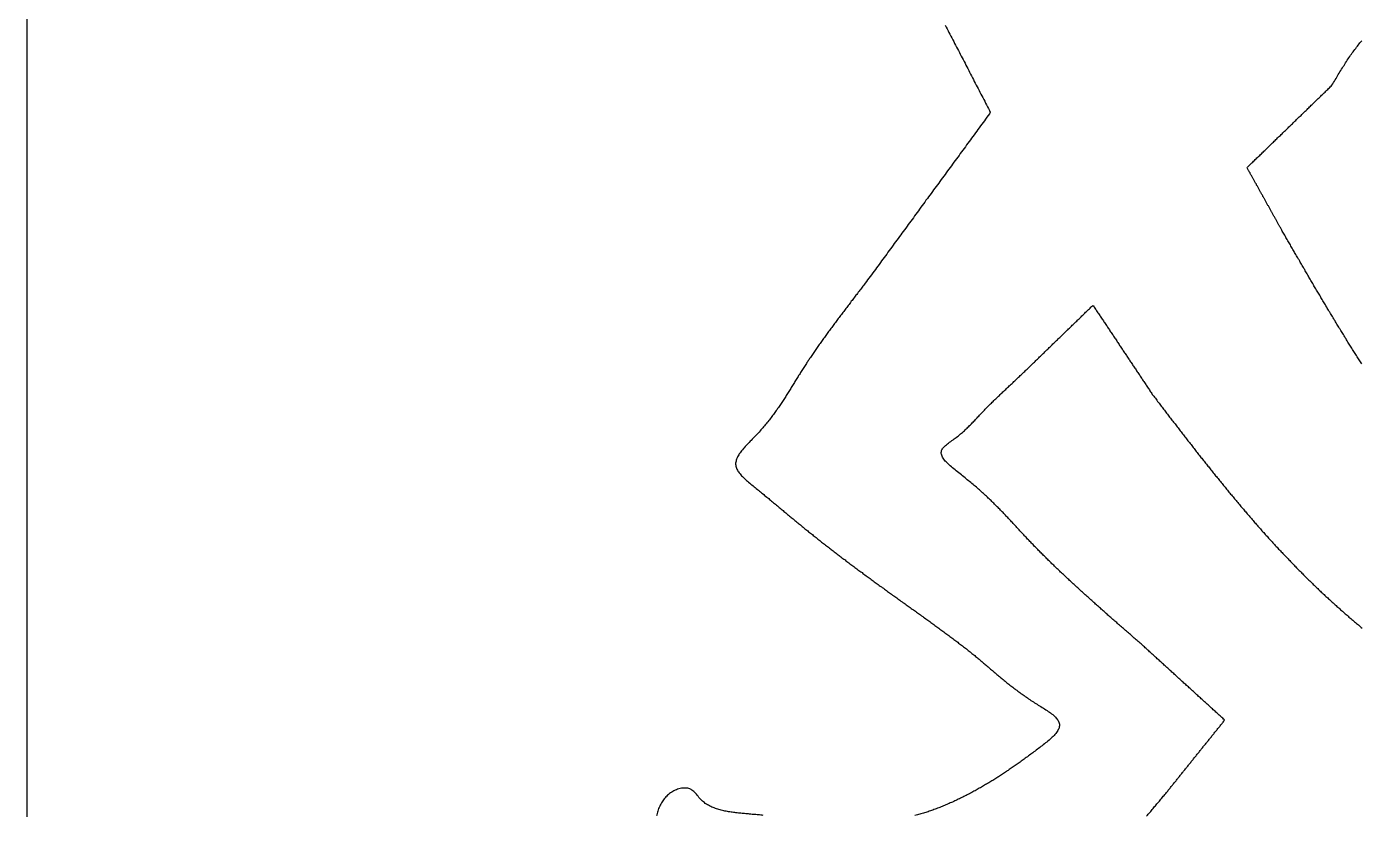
# Model space of a CAD drawing. Extents: x 63 to 788, y 423 to 1014.
# Drawn here: x 473.18 to 484.09, y 811.92 to 818.37 of the extents above; entities that cross this region are included whole.
import ezdxf

# ---------------------------------------------------------------- set-up
doc = ezdxf.new("R2010")
doc.units = 0
doc.header["$MEASUREMENT"] = 0
doc.layers.add('LAYER_1', color=7, linetype='CONTINUOUS')

msp = doc.modelspace()

# ---------------------------------------------------------------- linework, layer by layer
at = {"layer": 'LAYER_1', "color": 1}
msp.add_polyline3d([(473.176, 823.651, 0), (473.176, 822.998, 0), (473.176, 822.346, 0), (473.176, 821.693, 0), (473.176, 821.04, 0), (473.176, 820.388, 0), (473.176, 819.735, 0), (473.176, 819.083, 0), (473.176, 818.43, 0), (473.176, 817.777, 0), (473.176, 817.125, 0), (473.176, 816.472, 0), (473.176, 815.82, 0), (473.176, 815.167, 0), (473.176, 814.514, 0), (473.176, 813.862, 0), (473.176, 813.209, 0), (473.176, 812.557, 0), (473.176, 811.904, 0)], dxfattribs=at)
at = {"layer": 'LAYER_1', "color": 7}
for points in [[(480.686, 818.379, 0), (480.693, 818.364, 0), (480.701, 818.349, 0), (480.709, 818.334, 0), (480.716, 818.32, 0), (480.724, 818.305, 0), (480.732, 818.29, 0), (480.739, 818.275, 0), (480.747, 818.26, 0), (480.755, 818.246, 0), (480.762, 818.231, 0), (480.77, 818.216, 0), (480.778, 818.201, 0), (480.785, 818.186, 0), (480.793, 818.172, 0), (480.801, 818.157, 0), (480.808, 818.142, 0), (480.816, 818.127, 0), (480.824, 818.112, 0), (480.831, 818.098, 0), (480.839, 818.083, 0), (480.847, 818.068, 0), (480.854, 818.053, 0), (480.862, 818.038, 0), (480.87, 818.024, 0), (480.877, 818.009, 0), (480.885, 817.994, 0), (480.893, 817.979, 0), (480.9, 817.964, 0), (480.908, 817.95, 0), (480.916, 817.935, 0), (480.923, 817.92, 0), (480.931, 817.905, 0), (480.939, 817.89, 0), (480.946, 817.876, 0), (480.954, 817.861, 0), (480.962, 817.846, 0), (480.969, 817.831, 0), (480.977, 817.816, 0), (480.985, 817.802, 0), (480.992, 817.787, 0), (481, 817.772, 0), (481.008, 817.757, 0), (481.015, 817.742, 0), (481.023, 817.728, 0), (481.031, 817.713, 0), (481.038, 817.698, 0), (481.046, 817.683, 0), (481.054, 817.668, 0), (481.047, 817.654, 0), (481.036, 817.64, 0), (481.026, 817.626, 0), (481.015, 817.612, 0), (481.005, 817.598, 0), (480.995, 817.583, 0), (480.984, 817.569, 0), (480.974, 817.555, 0), (480.964, 817.541, 0), (480.953, 817.527, 0), (480.943, 817.513, 0), (480.933, 817.499, 0), (480.922, 817.484, 0), (480.912, 817.47, 0), (480.901, 817.456, 0), (480.891, 817.442, 0), (480.881, 817.428, 0), (480.87, 817.414, 0), (480.86, 817.4, 0), (480.85, 817.385, 0), (480.839, 817.371, 0), (480.829, 817.357, 0), (480.819, 817.343, 0), (480.808, 817.329, 0), (480.798, 817.315, 0), (480.787, 817.3, 0), (480.777, 817.286, 0), (480.767, 817.272, 0), (480.756, 817.258, 0), (480.746, 817.244, 0), (480.736, 817.23, 0), (480.725, 817.216, 0), (480.715, 817.201, 0), (480.705, 817.187, 0), (480.694, 817.173, 0), (480.684, 817.159, 0), (480.673, 817.145, 0), (480.663, 817.131, 0), (480.653, 817.117, 0), (480.642, 817.102, 0), (480.632, 817.088, 0), (480.622, 817.074, 0), (480.611, 817.06, 0), (480.601, 817.046, 0), (480.59, 817.032, 0), (480.58, 817.018, 0), (480.57, 817.003, 0), (480.559, 816.989, 0), (480.549, 816.975, 0), (480.539, 816.961, 0), (480.528, 816.947, 0), (480.518, 816.933, 0), (480.508, 816.919, 0), (480.497, 816.904, 0), (480.487, 816.89, 0), (480.476, 816.876, 0), (480.466, 816.862, 0), (480.456, 816.848, 0), (480.445, 816.834, 0), (480.435, 816.819, 0), (480.425, 816.805, 0), (480.414, 816.791, 0), (480.404, 816.777, 0), (480.394, 816.763, 0), (480.383, 816.749, 0), (480.373, 816.735, 0), (480.362, 816.72, 0), (480.352, 816.706, 0), (480.342, 816.692, 0), (480.331, 816.678, 0), (480.321, 816.664, 0), (480.311, 816.65, 0), (480.3, 816.636, 0), (480.29, 816.621, 0), (480.28, 816.607, 0), (480.269, 816.593, 0), (480.259, 816.579, 0), (480.248, 816.565, 0), (480.238, 816.551, 0), (480.228, 816.537, 0), (480.217, 816.522, 0), (480.207, 816.508, 0), (480.197, 816.494, 0), (480.186, 816.48, 0), (480.176, 816.466, 0), (480.165, 816.452, 0), (480.155, 816.438, 0), (480.145, 816.423, 0), (480.134, 816.409, 0), (480.124, 816.395, 0), (480.114, 816.381, 0), (480.103, 816.367, 0), (480.093, 816.353, 0), (480.083, 816.339, 0), (480.072, 816.324, 0), (480.062, 816.31, 0), (480.051, 816.296, 0), (480.041, 816.282, 0), (480.031, 816.269, 0), (480.025, 816.26, 0), (480.019, 816.252, 0), (480.012, 816.244, 0), (480.006, 816.236, 0), (480, 816.228, 0), (479.993, 816.219, 0), (479.987, 816.211, 0), (479.981, 816.203, 0), (479.974, 816.195, 0), (479.968, 816.186, 0), (479.962, 816.178, 0), (479.955, 816.17, 0), (479.949, 816.162, 0), (479.943, 816.154, 0), (479.936, 816.145, 0), (479.93, 816.137, 0), (479.924, 816.129, 0), (479.917, 816.121, 0), (479.911, 816.112, 0), (479.905, 816.104, 0), (479.899, 816.096, 0), (479.892, 816.088, 0), (479.886, 816.08, 0), (479.88, 816.071, 0), (479.873, 816.063, 0), (479.867, 816.055, 0), (479.861, 816.047, 0), (479.855, 816.039, 0), (479.849, 816.03, 0), (479.842, 816.022, 0), (479.836, 816.014, 0), (479.83, 816.006, 0), (479.824, 815.997, 0), (479.818, 815.989, 0), (479.811, 815.981, 0), (479.805, 815.973, 0), (479.799, 815.965, 0), (479.793, 815.956, 0), (479.787, 815.948, 0), (479.781, 815.94, 0), (479.775, 815.932, 0), (479.769, 815.924, 0), (479.763, 815.915, 0), (479.757, 815.907, 0), (479.75, 815.899, 0), (479.744, 815.891, 0), (479.738, 815.883, 0), (479.732, 815.874, 0), (479.726, 815.866, 0), (479.72, 815.858, 0), (479.715, 815.85, 0), (479.709, 815.842, 0), (479.703, 815.833, 0), (479.697, 815.825, 0), (479.691, 815.817, 0), (479.685, 815.809, 0), (479.679, 815.801, 0), (479.673, 815.792, 0), (479.668, 815.784, 0), (479.662, 815.776, 0), (479.656, 815.768, 0), (479.65, 815.76, 0), (479.644, 815.751, 0), (479.639, 815.743, 0), (479.633, 815.735, 0), (479.627, 815.727, 0), (479.622, 815.719, 0), (479.616, 815.711, 0), (479.61, 815.702, 0), (479.605, 815.694, 0), (479.599, 815.686, 0), (479.594, 815.678, 0), (479.588, 815.67, 0), (479.583, 815.661, 0), (479.577, 815.653, 0), (479.572, 815.645, 0), (479.566, 815.637, 0), (479.561, 815.629, 0), (479.555, 815.621, 0), (479.55, 815.612, 0), (479.545, 815.604, 0), (479.539, 815.596, 0), (479.534, 815.588, 0), (479.529, 815.58, 0), (479.523, 815.572, 0), (479.518, 815.563, 0), (479.513, 815.555, 0), (479.508, 815.547, 0), (479.503, 815.539, 0), (479.498, 815.531, 0), (479.493, 815.523, 0), (479.487, 815.514, 0), (479.482, 815.506, 0), (479.477, 815.498, 0), (479.472, 815.49, 0), (479.467, 815.482, 0), (479.462, 815.474, 0), (479.457, 815.466, 0), (479.452, 815.457, 0), (479.447, 815.449, 0), (479.442, 815.441, 0), (479.437, 815.433, 0), (479.432, 815.425, 0), (479.427, 815.417, 0), (479.422, 815.408, 0), (479.417, 815.4, 0), (479.412, 815.392, 0), (479.407, 815.384, 0), (479.402, 815.376, 0), (479.397, 815.368, 0), (479.391, 815.359, 0), (479.386, 815.351, 0), (479.381, 815.343, 0), (479.376, 815.335, 0), (479.37, 815.327, 0), (479.365, 815.318, 0), (479.36, 815.31, 0), (479.354, 815.302, 0), (479.349, 815.294, 0), (479.344, 815.286, 0), (479.338, 815.277, 0), (479.332, 815.269, 0), (479.327, 815.261, 0), (479.321, 815.253, 0), (479.315, 815.244, 0), (479.31, 815.236, 0), (479.304, 815.228, 0), (479.298, 815.22, 0), (479.292, 815.211, 0), (479.286, 815.203, 0), (479.28, 815.195, 0), (479.274, 815.186, 0), (479.267, 815.178, 0), (479.261, 815.17, 0), (479.255, 815.161, 0), (479.248, 815.153, 0), (479.242, 815.145, 0), (479.235, 815.136, 0), (479.228, 815.128, 0), (479.221, 815.12, 0), (479.214, 815.111, 0), (479.207, 815.103, 0), (479.2, 815.094, 0), (479.193, 815.086, 0), (479.186, 815.078, 0), (479.178, 815.069, 0), (479.171, 815.061, 0), (479.163, 815.052, 0), (479.156, 815.044, 0), (479.148, 815.035, 0), (479.14, 815.027, 0), (479.132, 815.018, 0), (479.124, 815.01, 0), (479.115, 815.001, 0), (479.107, 814.993, 0), (479.099, 814.984, 0), (479.09, 814.976, 0), (479.082, 814.967, 0), (479.074, 814.959, 0), (479.066, 814.95, 0), (479.058, 814.941, 0), (479.05, 814.933, 0), (479.042, 814.924, 0), (479.035, 814.916, 0), (479.028, 814.907, 0), (479.021, 814.899, 0), (479.014, 814.89, 0), (479.008, 814.882, 0), (479.002, 814.873, 0), (478.997, 814.865, 0), (478.992, 814.856, 0), (478.987, 814.848, 0), (478.983, 814.84, 0), (478.98, 814.831, 0), (478.977, 814.823, 0), (478.975, 814.815, 0), (478.973, 814.806, 0), (478.972, 814.798, 0), (478.972, 814.79, 0), (478.973, 814.782, 0), (478.974, 814.774, 0), (478.976, 814.765, 0), (478.979, 814.757, 0), (478.982, 814.749, 0), (478.986, 814.741, 0), (478.991, 814.733, 0), (478.996, 814.726, 0), (479.001, 814.718, 0), (479.008, 814.71, 0), (479.014, 814.702, 0), (479.021, 814.694, 0), (479.028, 814.687, 0), (479.036, 814.679, 0), (479.044, 814.671, 0), (479.052, 814.664, 0), (479.061, 814.656, 0), (479.07, 814.649, 0), (479.078, 814.641, 0), (479.087, 814.634, 0), (479.096, 814.626, 0), (479.105, 814.619, 0), (479.114, 814.612, 0), (479.123, 814.604, 0), (479.132, 814.597, 0), (479.141, 814.59, 0), (479.15, 814.583, 0), (479.158, 814.576, 0), (479.167, 814.569, 0), (479.175, 814.562, 0), (479.184, 814.555, 0), (479.192, 814.548, 0), (479.201, 814.541, 0), (479.209, 814.534, 0), (479.217, 814.527, 0), (479.226, 814.52, 0), (479.234, 814.514, 0), (479.242, 814.507, 0), (479.25, 814.5, 0), (479.258, 814.494, 0), (479.266, 814.487, 0), (479.274, 814.48, 0), (479.282, 814.474, 0), (479.29, 814.467, 0), (479.298, 814.461, 0), (479.306, 814.454, 0), (479.313, 814.448, 0), (479.321, 814.441, 0), (479.329, 814.435, 0), (479.337, 814.428, 0), (479.344, 814.422, 0), (479.352, 814.416, 0), (479.36, 814.409, 0), (479.367, 814.403, 0), (479.375, 814.397, 0), (479.382, 814.39, 0), (479.39, 814.384, 0), (479.397, 814.378, 0), (479.405, 814.372, 0), (479.412, 814.365, 0), (479.42, 814.359, 0), (479.427, 814.353, 0), (479.435, 814.347, 0), (479.442, 814.341, 0), (479.449, 814.335, 0), (479.457, 814.328, 0), (479.464, 814.322, 0), (479.472, 814.316, 0), (479.479, 814.31, 0), (479.487, 814.304, 0), (479.494, 814.298, 0), (479.501, 814.292, 0), (479.509, 814.286, 0), (479.516, 814.28, 0), (479.524, 814.274, 0), (479.531, 814.267, 0), (479.538, 814.261, 0), (479.546, 814.255, 0), (479.553, 814.249, 0), (479.561, 814.243, 0), (479.568, 814.237, 0), (479.576, 814.231, 0), (479.583, 814.225, 0), (479.591, 814.219, 0), (479.599, 814.213, 0), (479.606, 814.207, 0), (479.614, 814.201, 0), (479.621, 814.195, 0), (479.629, 814.189, 0), (479.637, 814.182, 0), (479.644, 814.176, 0), (479.652, 814.17, 0), (479.66, 814.164, 0), (479.668, 814.158, 0), (479.675, 814.152, 0), (479.683, 814.146, 0), (479.691, 814.14, 0), (479.699, 814.134, 0), (479.706, 814.128, 0), (479.714, 814.122, 0), (479.722, 814.115, 0), (479.73, 814.109, 0), (479.738, 814.103, 0), (479.746, 814.097, 0), (479.754, 814.091, 0), (479.762, 814.085, 0), (479.769, 814.079, 0), (479.777, 814.073, 0), (479.785, 814.067, 0), (479.793, 814.06, 0), (479.801, 814.054, 0), (479.809, 814.048, 0), (479.817, 814.042, 0), (479.825, 814.036, 0), (479.833, 814.03, 0), (479.841, 814.024, 0), (479.849, 814.018, 0), (479.857, 814.012, 0), (479.866, 814.006, 0), (479.874, 813.999, 0), (479.882, 813.993, 0), (479.89, 813.987, 0), (479.898, 813.981, 0), (479.906, 813.975, 0), (479.914, 813.969, 0), (479.922, 813.963, 0), (479.931, 813.957, 0), (479.939, 813.951, 0), (479.947, 813.944, 0), (479.955, 813.938, 0), (479.963, 813.932, 0), (479.972, 813.926, 0), (479.98, 813.92, 0), (479.988, 813.914, 0), (479.996, 813.908, 0), (480.005, 813.902, 0), (480.013, 813.896, 0), (480.021, 813.889, 0), (480.029, 813.883, 0), (480.038, 813.877, 0), (480.046, 813.871, 0), (480.054, 813.865, 0), (480.063, 813.859, 0), (480.071, 813.853, 0), (480.079, 813.847, 0), (480.088, 813.841, 0), (480.096, 813.835, 0), (480.104, 813.828, 0), (480.113, 813.822, 0), (480.121, 813.816, 0), (480.129, 813.81, 0), (480.138, 813.804, 0), (480.146, 813.798, 0), (480.154, 813.792, 0), (480.163, 813.786, 0), (480.171, 813.78, 0), (480.18, 813.774, 0), (480.188, 813.768, 0), (480.196, 813.761, 0), (480.205, 813.755, 0), (480.213, 813.749, 0), (480.222, 813.743, 0), (480.23, 813.737, 0), (480.239, 813.731, 0), (480.247, 813.725, 0), (480.255, 813.719, 0), (480.264, 813.713, 0), (480.272, 813.707, 0), (480.281, 813.701, 0), (480.289, 813.695, 0), (480.298, 813.689, 0), (480.306, 813.683, 0), (480.315, 813.676, 0), (480.323, 813.67, 0), (480.332, 813.664, 0), (480.34, 813.658, 0), (480.349, 813.652, 0), (480.357, 813.646, 0), (480.365, 813.64, 0), (480.374, 813.634, 0), (480.382, 813.628, 0), (480.391, 813.622, 0), (480.399, 813.616, 0), (480.408, 813.61, 0), (480.416, 813.604, 0), (480.425, 813.598, 0), (480.433, 813.592, 0), (480.442, 813.586, 0), (480.45, 813.58, 0), (480.459, 813.574, 0), (480.467, 813.568, 0), (480.475, 813.562, 0), (480.484, 813.556, 0), (480.492, 813.55, 0), (480.501, 813.543, 0), (480.509, 813.537, 0), (480.517, 813.531, 0), (480.526, 813.525, 0), (480.534, 813.519, 0), (480.543, 813.513, 0), (480.551, 813.507, 0), (480.559, 813.501, 0), (480.568, 813.495, 0), (480.576, 813.489, 0), (480.584, 813.483, 0), (480.592, 813.477, 0), (480.601, 813.471, 0), (480.609, 813.465, 0), (480.617, 813.459, 0), (480.626, 813.453, 0), (480.634, 813.447, 0), (480.642, 813.441, 0), (480.65, 813.435, 0), (480.658, 813.429, 0), (480.667, 813.423, 0), (480.675, 813.417, 0), (480.683, 813.411, 0), (480.691, 813.405, 0), (480.699, 813.399, 0), (480.707, 813.393, 0), (480.715, 813.387, 0), (480.723, 813.381, 0), (480.732, 813.374, 0), (480.74, 813.368, 0), (480.748, 813.362, 0), (480.756, 813.356, 0), (480.764, 813.35, 0), (480.772, 813.344, 0), (480.779, 813.338, 0), (480.787, 813.332, 0), (480.795, 813.326, 0), (480.803, 813.32, 0), (480.811, 813.314, 0), (480.819, 813.308, 0), (480.827, 813.302, 0), (480.834, 813.296, 0), (480.842, 813.29, 0), (480.85, 813.284, 0), (480.858, 813.278, 0), (480.865, 813.272, 0), (480.873, 813.266, 0), (480.881, 813.259, 0), (480.888, 813.253, 0), (480.896, 813.247, 0), (480.903, 813.241, 0), (480.911, 813.235, 0), (480.918, 813.229, 0), (480.926, 813.223, 0), (480.933, 813.217, 0), (480.941, 813.211, 0), (480.948, 813.205, 0), (480.955, 813.199, 0), (480.963, 813.193, 0), (480.97, 813.186, 0), (480.977, 813.18, 0), (480.985, 813.174, 0), (480.992, 813.168, 0), (480.999, 813.162, 0), (481.006, 813.156, 0), (481.013, 813.15, 0), (481.021, 813.144, 0), (481.028, 813.138, 0), (481.035, 813.132, 0), (481.042, 813.125, 0), (481.049, 813.119, 0), (481.056, 813.113, 0), (481.064, 813.107, 0), (481.071, 813.101, 0), (481.078, 813.095, 0), (481.085, 813.089, 0), (481.093, 813.082, 0), (481.1, 813.076, 0), (481.107, 813.07, 0), (481.114, 813.064, 0), (481.122, 813.058, 0), (481.129, 813.052, 0), (481.136, 813.045, 0), (481.144, 813.039, 0), (481.151, 813.033, 0), (481.159, 813.027, 0), (481.166, 813.021, 0), (481.174, 813.014, 0), (481.182, 813.008, 0), (481.189, 813.002, 0), (481.197, 812.996, 0), (481.205, 812.99, 0), (481.213, 812.983, 0), (481.221, 812.977, 0), (481.229, 812.971, 0), (481.237, 812.965, 0), (481.245, 812.958, 0), (481.253, 812.952, 0), (481.261, 812.946, 0), (481.27, 812.94, 0), (481.278, 812.933, 0), (481.287, 812.927, 0), (481.295, 812.921, 0), (481.304, 812.914, 0), (481.313, 812.908, 0), (481.322, 812.902, 0), (481.33, 812.896, 0), (481.34, 812.889, 0), (481.349, 812.883, 0), (481.358, 812.877, 0), (481.367, 812.87, 0), (481.377, 812.864, 0), (481.386, 812.857, 0), (481.396, 812.851, 0), (481.406, 812.845, 0), (481.416, 812.838, 0), (481.426, 812.832, 0), (481.436, 812.826, 0), (481.446, 812.819, 0), (481.457, 812.813, 0), (481.467, 812.806, 0), (481.477, 812.8, 0), (481.488, 812.793, 0), (481.498, 812.787, 0), (481.508, 812.78, 0), (481.518, 812.774, 0), (481.528, 812.767, 0), (481.537, 812.761, 0), (481.546, 812.754, 0), (481.555, 812.747, 0), (481.564, 812.741, 0), (481.572, 812.734, 0), (481.579, 812.727, 0), (481.586, 812.72, 0), (481.593, 812.713, 0), (481.598, 812.706, 0), (481.604, 812.699, 0), (481.608, 812.692, 0), (481.612, 812.685, 0), (481.615, 812.678, 0), (481.617, 812.671, 0), (481.619, 812.663, 0), (481.619, 812.656, 0), (481.619, 812.648, 0), (481.618, 812.641, 0), (481.616, 812.633, 0), (481.613, 812.625, 0), (481.609, 812.618, 0), (481.605, 812.61, 0), (481.6, 812.602, 0), (481.595, 812.594, 0), (481.589, 812.587, 0), (481.582, 812.579, 0), (481.575, 812.571, 0), (481.568, 812.563, 0), (481.56, 812.555, 0), (481.552, 812.547, 0), (481.543, 812.54, 0), (481.534, 812.532, 0), (481.525, 812.524, 0), (481.516, 812.516, 0), (481.506, 812.509, 0), (481.497, 812.501, 0), (481.487, 812.494, 0), (481.477, 812.486, 0), (481.468, 812.479, 0), (481.458, 812.471, 0), (481.448, 812.464, 0), (481.439, 812.457, 0), (481.429, 812.45, 0), (481.42, 812.443, 0), (481.411, 812.436, 0), (481.402, 812.429, 0), (481.392, 812.422, 0), (481.384, 812.416, 0), (481.375, 812.409, 0), (481.366, 812.403, 0), (481.357, 812.396, 0), (481.348, 812.39, 0), (481.34, 812.384, 0), (481.331, 812.377, 0), (481.323, 812.371, 0), (481.314, 812.365, 0), (481.306, 812.359, 0), (481.298, 812.353, 0), (481.29, 812.347, 0), (481.281, 812.341, 0), (481.273, 812.336, 0), (481.265, 812.33, 0), (481.257, 812.324, 0), (481.249, 812.318, 0), (481.241, 812.313, 0), (481.233, 812.307, 0), (481.225, 812.302, 0), (481.217, 812.296, 0), (481.209, 812.291, 0), (481.201, 812.285, 0), (481.193, 812.28, 0), (481.186, 812.275, 0), (481.178, 812.269, 0), (481.17, 812.264, 0), (481.162, 812.259, 0), (481.154, 812.254, 0), (481.146, 812.249, 0), (481.138, 812.243, 0), (481.13, 812.238, 0), (481.122, 812.233, 0), (481.114, 812.228, 0), (481.106, 812.223, 0), (481.098, 812.218, 0), (481.09, 812.213, 0), (481.082, 812.208, 0), (481.074, 812.203, 0), (481.066, 812.198, 0), (481.057, 812.193, 0), (481.049, 812.188, 0), (481.041, 812.183, 0), (481.032, 812.178, 0), (481.024, 812.173, 0), (481.015, 812.168, 0), (481.007, 812.163, 0), (480.998, 812.158, 0), (480.99, 812.153, 0), (480.981, 812.148, 0), (480.973, 812.143, 0), (480.964, 812.138, 0), (480.955, 812.133, 0), (480.946, 812.128, 0), (480.937, 812.123, 0), (480.929, 812.118, 0), (480.92, 812.114, 0), (480.911, 812.109, 0), (480.902, 812.104, 0), (480.893, 812.099, 0), (480.884, 812.094, 0), (480.875, 812.09, 0), (480.866, 812.085, 0), (480.857, 812.08, 0), (480.847, 812.076, 0), (480.838, 812.071, 0), (480.829, 812.066, 0), (480.82, 812.062, 0), (480.811, 812.057, 0), (480.801, 812.053, 0), (480.792, 812.048, 0), (480.783, 812.044, 0), (480.773, 812.039, 0), (480.764, 812.035, 0), (480.755, 812.031, 0), (480.745, 812.026, 0), (480.736, 812.022, 0), (480.726, 812.018, 0), (480.717, 812.014, 0), (480.708, 812.01, 0), (480.698, 812.006, 0), (480.689, 812.002, 0), (480.679, 811.998, 0), (480.67, 811.994, 0), (480.66, 811.99, 0), (480.651, 811.986, 0), (480.641, 811.982, 0), (480.632, 811.978, 0), (480.622, 811.975, 0), (480.612, 811.971, 0), (480.603, 811.967, 0), (480.593, 811.964, 0), (480.584, 811.96, 0), (480.574, 811.957, 0), (480.564, 811.954, 0), (480.555, 811.95, 0), (480.545, 811.947, 0), (480.536, 811.944, 0), (480.526, 811.941, 0), (480.516, 811.937, 0), (480.507, 811.934, 0), (480.497, 811.932, 0), (480.487, 811.929, 0), (480.477, 811.926, 0), (480.468, 811.923, 0), (480.458, 811.92, 0), (480.448, 811.918, 0), (480.438, 811.915, 0)], [(484.091, 815.609, 0), (484.086, 815.617, 0), (484.08, 815.626, 0), (484.075, 815.634, 0), (484.069, 815.643, 0), (484.064, 815.651, 0), (484.059, 815.66, 0), (484.053, 815.668, 0), (484.048, 815.677, 0), (484.042, 815.685, 0), (484.037, 815.694, 0), (484.031, 815.703, 0), (484.026, 815.711, 0), (484.021, 815.72, 0), (484.015, 815.728, 0), (484.01, 815.737, 0), (484.004, 815.745, 0), (483.999, 815.754, 0), (483.994, 815.763, 0), (483.988, 815.771, 0), (483.983, 815.78, 0), (483.978, 815.788, 0), (483.972, 815.797, 0), (483.967, 815.806, 0), (483.962, 815.814, 0), (483.956, 815.823, 0), (483.951, 815.831, 0), (483.946, 815.84, 0), (483.94, 815.849, 0), (483.935, 815.857, 0), (483.93, 815.866, 0), (483.924, 815.875, 0), (483.919, 815.883, 0), (483.914, 815.892, 0), (483.908, 815.9, 0), (483.903, 815.909, 0), (483.898, 815.918, 0), (483.893, 815.926, 0), (483.887, 815.935, 0), (483.882, 815.944, 0), (483.877, 815.952, 0), (483.872, 815.961, 0), (483.866, 815.97, 0), (483.861, 815.978, 0), (483.856, 815.987, 0), (483.851, 815.996, 0), (483.845, 816.004, 0), (483.84, 816.013, 0), (483.835, 816.022, 0), (483.83, 816.031, 0), (483.824, 816.039, 0), (483.819, 816.048, 0), (483.814, 816.057, 0), (483.809, 816.065, 0), (483.804, 816.074, 0), (483.798, 816.083, 0), (483.793, 816.091, 0), (483.788, 816.1, 0), (483.783, 816.109, 0), (483.778, 816.118, 0), (483.772, 816.126, 0), (483.767, 816.135, 0), (483.762, 816.144, 0), (483.757, 816.152, 0), (483.752, 816.161, 0), (483.747, 816.17, 0), (483.741, 816.179, 0), (483.736, 816.187, 0), (483.731, 816.196, 0), (483.726, 816.205, 0), (483.721, 816.213, 0), (483.716, 816.222, 0), (483.711, 816.231, 0), (483.705, 816.24, 0), (483.7, 816.248, 0), (483.695, 816.257, 0), (483.69, 816.266, 0), (483.685, 816.275, 0), (483.68, 816.283, 0), (483.675, 816.292, 0), (483.67, 816.301, 0), (483.664, 816.31, 0), (483.659, 816.318, 0), (483.654, 816.327, 0), (483.649, 816.336, 0), (483.644, 816.345, 0), (483.639, 816.353, 0), (483.634, 816.362, 0), (483.629, 816.371, 0), (483.624, 816.38, 0), (483.618, 816.389, 0), (483.613, 816.397, 0), (483.608, 816.406, 0), (483.603, 816.415, 0), (483.598, 816.424, 0), (483.593, 816.432, 0), (483.588, 816.441, 0), (483.583, 816.45, 0), (483.578, 816.459, 0), (483.573, 816.467, 0), (483.568, 816.476, 0), (483.563, 816.485, 0), (483.557, 816.494, 0), (483.552, 816.503, 0), (483.547, 816.511, 0), (483.542, 816.52, 0), (483.537, 816.529, 0), (483.532, 816.538, 0), (483.527, 816.546, 0), (483.522, 816.555, 0), (483.517, 816.564, 0), (483.512, 816.573, 0), (483.507, 816.582, 0), (483.502, 816.59, 0), (483.497, 816.599, 0), (483.492, 816.608, 0), (483.486, 816.617, 0), (483.481, 816.626, 0), (483.476, 816.634, 0), (483.471, 816.643, 0), (483.466, 816.652, 0), (483.461, 816.661, 0), (483.456, 816.669, 0), (483.451, 816.678, 0), (483.446, 816.687, 0), (483.441, 816.696, 0), (483.437, 816.703, 0), (483.434, 816.709, 0), (483.431, 816.714, 0), (483.428, 816.719, 0), (483.425, 816.724, 0), (483.422, 816.729, 0), (483.419, 816.735, 0), (483.416, 816.74, 0), (483.413, 816.745, 0), (483.411, 816.75, 0), (483.408, 816.755, 0), (483.405, 816.761, 0), (483.402, 816.766, 0), (483.399, 816.771, 0), (483.396, 816.776, 0), (483.393, 816.781, 0), (483.39, 816.787, 0), (483.387, 816.792, 0), (483.385, 816.797, 0), (483.382, 816.802, 0), (483.379, 816.807, 0), (483.376, 816.813, 0), (483.373, 816.818, 0), (483.37, 816.823, 0), (483.367, 816.828, 0), (483.364, 816.833, 0), (483.361, 816.839, 0), (483.359, 816.844, 0), (483.356, 816.849, 0), (483.353, 816.854, 0), (483.35, 816.859, 0), (483.347, 816.864, 0), (483.344, 816.87, 0), (483.341, 816.875, 0), (483.338, 816.88, 0), (483.335, 816.885, 0), (483.333, 816.89, 0), (483.33, 816.896, 0), (483.327, 816.901, 0), (483.324, 816.906, 0), (483.321, 816.911, 0), (483.318, 816.916, 0), (483.315, 816.922, 0), (483.312, 816.927, 0), (483.309, 816.932, 0), (483.307, 816.937, 0), (483.304, 816.942, 0), (483.301, 816.948, 0), (483.298, 816.953, 0), (483.295, 816.958, 0), (483.292, 816.963, 0), (483.289, 816.968, 0), (483.286, 816.974, 0), (483.283, 816.979, 0), (483.281, 816.984, 0), (483.278, 816.989, 0), (483.275, 816.994, 0), (483.272, 817, 0), (483.269, 817.005, 0), (483.266, 817.01, 0), (483.263, 817.015, 0), (483.26, 817.02, 0), (483.257, 817.026, 0), (483.255, 817.031, 0), (483.252, 817.036, 0), (483.249, 817.041, 0), (483.246, 817.046, 0), (483.243, 817.052, 0), (483.24, 817.057, 0), (483.237, 817.062, 0), (483.234, 817.067, 0), (483.231, 817.072, 0), (483.229, 817.078, 0), (483.226, 817.083, 0), (483.223, 817.088, 0), (483.22, 817.093, 0), (483.217, 817.098, 0), (483.214, 817.103, 0), (483.211, 817.109, 0), (483.208, 817.114, 0), (483.205, 817.119, 0), (483.203, 817.124, 0), (483.2, 817.129, 0), (483.197, 817.135, 0), (483.194, 817.14, 0), (483.191, 817.145, 0), (483.188, 817.15, 0), (483.185, 817.155, 0), (483.182, 817.161, 0), (483.179, 817.166, 0), (483.177, 817.171, 0), (483.174, 817.176, 0), (483.171, 817.181, 0), (483.168, 817.187, 0), (483.165, 817.192, 0), (483.162, 817.197, 0), (483.159, 817.202, 0), (483.156, 817.207, 0), (483.153, 817.213, 0), (483.157, 817.219, 0), (483.164, 817.226, 0), (483.171, 817.233, 0), (483.178, 817.239, 0), (483.185, 817.246, 0), (483.192, 817.253, 0), (483.199, 817.26, 0), (483.206, 817.267, 0), (483.213, 817.273, 0), (483.22, 817.28, 0), (483.227, 817.287, 0), (483.234, 817.294, 0), (483.241, 817.301, 0), (483.249, 817.308, 0), (483.256, 817.314, 0), (483.263, 817.321, 0), (483.27, 817.328, 0), (483.277, 817.335, 0), (483.284, 817.342, 0), (483.291, 817.349, 0), (483.298, 817.355, 0), (483.305, 817.362, 0), (483.312, 817.369, 0), (483.319, 817.376, 0), (483.326, 817.383, 0), (483.333, 817.39, 0), (483.34, 817.396, 0), (483.347, 817.403, 0), (483.354, 817.41, 0), (483.361, 817.417, 0), (483.368, 817.424, 0), (483.375, 817.431, 0), (483.382, 817.437, 0), (483.389, 817.444, 0), (483.396, 817.451, 0), (483.403, 817.458, 0), (483.41, 817.465, 0), (483.417, 817.472, 0), (483.425, 817.478, 0), (483.432, 817.485, 0), (483.439, 817.492, 0), (483.446, 817.499, 0), (483.453, 817.506, 0), (483.46, 817.513, 0), (483.467, 817.519, 0), (483.474, 817.526, 0), (483.481, 817.533, 0), (483.488, 817.54, 0), (483.495, 817.547, 0), (483.502, 817.553, 0), (483.509, 817.56, 0), (483.516, 817.567, 0), (483.523, 817.574, 0), (483.53, 817.581, 0), (483.537, 817.588, 0), (483.544, 817.594, 0), (483.551, 817.601, 0), (483.558, 817.608, 0), (483.565, 817.615, 0), (483.572, 817.622, 0), (483.579, 817.629, 0), (483.586, 817.635, 0), (483.594, 817.642, 0), (483.601, 817.649, 0), (483.608, 817.656, 0), (483.615, 817.663, 0), (483.622, 817.67, 0), (483.629, 817.676, 0), (483.636, 817.683, 0), (483.643, 817.69, 0), (483.65, 817.697, 0), (483.657, 817.704, 0), (483.664, 817.711, 0), (483.671, 817.717, 0), (483.678, 817.724, 0), (483.685, 817.731, 0), (483.692, 817.738, 0), (483.699, 817.745, 0), (483.706, 817.752, 0), (483.713, 817.758, 0), (483.72, 817.765, 0), (483.727, 817.772, 0), (483.734, 817.779, 0), (483.741, 817.786, 0), (483.748, 817.792, 0), (483.755, 817.799, 0), (483.762, 817.806, 0), (483.77, 817.813, 0), (483.777, 817.82, 0), (483.784, 817.827, 0), (483.791, 817.833, 0), (483.798, 817.84, 0), (483.805, 817.847, 0), (483.812, 817.854, 0), (483.819, 817.861, 0), (483.826, 817.868, 0), (483.833, 817.874, 0), (483.84, 817.881, 0), (483.847, 817.888, 0), (483.853, 817.899, 0), (483.86, 817.91, 0), (483.867, 817.921, 0), (483.873, 817.932, 0), (483.88, 817.943, 0), (483.886, 817.954, 0), (483.893, 817.965, 0), (483.899, 817.976, 0), (483.906, 817.987, 0), (483.912, 817.998, 0), (483.919, 818.008, 0), (483.926, 818.019, 0), (483.932, 818.03, 0), (483.939, 818.041, 0), (483.946, 818.051, 0), (483.952, 818.062, 0), (483.959, 818.072, 0), (483.966, 818.082, 0), (483.972, 818.093, 0), (483.979, 818.103, 0), (483.986, 818.113, 0), (483.992, 818.123, 0), (483.999, 818.133, 0), (484.006, 818.143, 0), (484.013, 818.152, 0), (484.02, 818.162, 0), (484.027, 818.171, 0), (484.034, 818.181, 0), (484.041, 818.19, 0), (484.048, 818.199, 0), (484.055, 818.208, 0), (484.062, 818.217, 0), (484.069, 818.226, 0), (484.076, 818.234, 0), (484.083, 818.242, 0), (484.09, 818.251, 0)], [(482.494, 812.104, 0), (482.499, 812.11, 0), (482.504, 812.116, 0), (482.509, 812.122, 0), (482.514, 812.128, 0), (482.519, 812.134, 0), (482.523, 812.14, 0), (482.528, 812.146, 0), (482.533, 812.152, 0), (482.538, 812.158, 0), (482.543, 812.164, 0), (482.547, 812.17, 0), (482.552, 812.176, 0), (482.557, 812.182, 0), (482.562, 812.188, 0), (482.567, 812.194, 0), (482.572, 812.2, 0), (482.576, 812.206, 0), (482.581, 812.212, 0), (482.586, 812.218, 0), (482.591, 812.224, 0), (482.596, 812.23, 0), (482.601, 812.236, 0), (482.605, 812.242, 0), (482.61, 812.248, 0), (482.615, 812.254, 0), (482.62, 812.26, 0), (482.625, 812.266, 0), (482.63, 812.272, 0), (482.634, 812.278, 0), (482.639, 812.284, 0), (482.644, 812.29, 0), (482.649, 812.296, 0), (482.654, 812.302, 0), (482.658, 812.308, 0), (482.663, 812.314, 0), (482.668, 812.32, 0), (482.673, 812.326, 0), (482.678, 812.332, 0), (482.683, 812.338, 0), (482.687, 812.344, 0), (482.692, 812.35, 0), (482.697, 812.356, 0), (482.702, 812.362, 0), (482.707, 812.368, 0), (482.712, 812.374, 0), (482.716, 812.38, 0), (482.721, 812.386, 0), (482.726, 812.392, 0), (482.731, 812.398, 0), (482.736, 812.404, 0), (482.74, 812.41, 0), (482.745, 812.416, 0), (482.75, 812.422, 0), (482.755, 812.428, 0), (482.76, 812.434, 0), (482.765, 812.44, 0), (482.769, 812.446, 0), (482.774, 812.452, 0), (482.779, 812.458, 0), (482.784, 812.464, 0), (482.789, 812.47, 0), (482.794, 812.476, 0), (482.798, 812.482, 0), (482.803, 812.488, 0), (482.808, 812.494, 0), (482.813, 812.5, 0), (482.818, 812.506, 0), (482.823, 812.512, 0), (482.827, 812.518, 0), (482.832, 812.524, 0), (482.837, 812.53, 0), (482.842, 812.536, 0), (482.847, 812.542, 0), (482.851, 812.548, 0), (482.856, 812.554, 0), (482.861, 812.56, 0), (482.866, 812.566, 0), (482.871, 812.572, 0), (482.876, 812.578, 0), (482.88, 812.584, 0), (482.885, 812.59, 0), (482.89, 812.596, 0), (482.895, 812.602, 0), (482.9, 812.608, 0), (482.905, 812.614, 0), (482.909, 812.62, 0), (482.914, 812.626, 0), (482.919, 812.632, 0), (482.924, 812.638, 0), (482.929, 812.644, 0), (482.934, 812.65, 0), (482.938, 812.656, 0), (482.943, 812.662, 0), (482.948, 812.668, 0), (482.953, 812.674, 0), (482.958, 812.68, 0), (482.962, 812.686, 0), (482.967, 812.692, 0), (482.968, 812.698, 0), (482.961, 812.704, 0), (482.954, 812.711, 0), (482.947, 812.717, 0), (482.94, 812.724, 0), (482.933, 812.73, 0), (482.926, 812.736, 0), (482.919, 812.743, 0), (482.912, 812.749, 0), (482.905, 812.756, 0), (482.898, 812.762, 0), (482.891, 812.768, 0), (482.884, 812.775, 0), (482.877, 812.781, 0), (482.87, 812.788, 0), (482.863, 812.794, 0), (482.856, 812.8, 0), (482.849, 812.807, 0), (482.842, 812.813, 0), (482.835, 812.82, 0), (482.828, 812.826, 0), (482.82, 812.833, 0), (482.813, 812.839, 0), (482.806, 812.845, 0), (482.799, 812.852, 0), (482.792, 812.858, 0), (482.785, 812.865, 0), (482.778, 812.871, 0), (482.771, 812.877, 0), (482.764, 812.884, 0), (482.757, 812.89, 0), (482.75, 812.897, 0), (482.743, 812.903, 0), (482.736, 812.909, 0), (482.729, 812.916, 0), (482.722, 812.922, 0), (482.715, 812.929, 0), (482.708, 812.935, 0), (482.701, 812.941, 0), (482.694, 812.948, 0), (482.687, 812.954, 0), (482.68, 812.961, 0), (482.673, 812.967, 0), (482.666, 812.973, 0), (482.659, 812.98, 0), (482.652, 812.986, 0), (482.645, 812.993, 0), (482.637, 812.999, 0), (482.63, 813.005, 0), (482.623, 813.012, 0), (482.616, 813.018, 0), (482.609, 813.025, 0), (482.602, 813.031, 0), (482.595, 813.037, 0), (482.588, 813.044, 0), (482.581, 813.05, 0), (482.574, 813.057, 0), (482.567, 813.063, 0), (482.56, 813.069, 0), (482.553, 813.076, 0), (482.546, 813.082, 0), (482.539, 813.089, 0), (482.532, 813.095, 0), (482.525, 813.101, 0), (482.518, 813.108, 0), (482.511, 813.114, 0), (482.504, 813.121, 0), (482.497, 813.127, 0), (482.49, 813.133, 0), (482.483, 813.14, 0), (482.476, 813.146, 0), (482.469, 813.153, 0), (482.462, 813.159, 0), (482.454, 813.166, 0), (482.447, 813.172, 0), (482.44, 813.178, 0), (482.433, 813.185, 0), (482.426, 813.191, 0), (482.419, 813.198, 0), (482.412, 813.204, 0), (482.405, 813.21, 0), (482.398, 813.217, 0), (482.391, 813.223, 0), (482.384, 813.23, 0), (482.377, 813.236, 0), (482.37, 813.242, 0), (482.363, 813.249, 0), (482.356, 813.255, 0), (482.349, 813.262, 0), (482.342, 813.268, 0), (482.335, 813.274, 0), (482.328, 813.281, 0), (482.321, 813.287, 0), (482.314, 813.294, 0), (482.307, 813.3, 0), (482.3, 813.306, 0), (482.293, 813.313, 0), (482.286, 813.319, 0), (482.279, 813.326, 0), (482.271, 813.332, 0), (482.263, 813.339, 0), (482.255, 813.346, 0), (482.247, 813.353, 0), (482.239, 813.36, 0), (482.231, 813.367, 0), (482.223, 813.374, 0), (482.215, 813.381, 0), (482.207, 813.388, 0), (482.199, 813.395, 0), (482.191, 813.402, 0), (482.183, 813.409, 0), (482.175, 813.416, 0), (482.167, 813.423, 0), (482.159, 813.43, 0), (482.151, 813.437, 0), (482.143, 813.444, 0), (482.135, 813.451, 0), (482.127, 813.458, 0), (482.119, 813.465, 0), (482.111, 813.472, 0), (482.103, 813.479, 0), (482.095, 813.486, 0), (482.087, 813.493, 0), (482.08, 813.5, 0), (482.072, 813.506, 0), (482.064, 813.513, 0), (482.056, 813.52, 0), (482.048, 813.527, 0), (482.04, 813.534, 0), (482.032, 813.541, 0), (482.024, 813.548, 0), (482.016, 813.555, 0), (482.008, 813.562, 0), (482.001, 813.569, 0), (481.993, 813.576, 0), (481.985, 813.583, 0), (481.977, 813.59, 0), (481.969, 813.597, 0), (481.961, 813.604, 0), (481.954, 813.611, 0), (481.946, 813.618, 0), (481.938, 813.625, 0), (481.93, 813.631, 0), (481.922, 813.638, 0), (481.915, 813.645, 0), (481.907, 813.652, 0), (481.899, 813.659, 0), (481.891, 813.666, 0), (481.884, 813.673, 0), (481.876, 813.68, 0), (481.868, 813.687, 0), (481.861, 813.694, 0), (481.853, 813.701, 0), (481.845, 813.708, 0), (481.838, 813.715, 0), (481.83, 813.721, 0), (481.822, 813.728, 0), (481.815, 813.735, 0), (481.807, 813.742, 0), (481.799, 813.749, 0), (481.792, 813.756, 0), (481.784, 813.763, 0), (481.777, 813.77, 0), (481.769, 813.777, 0), (481.762, 813.784, 0), (481.754, 813.79, 0), (481.747, 813.797, 0), (481.739, 813.804, 0), (481.732, 813.811, 0), (481.724, 813.818, 0), (481.717, 813.825, 0), (481.71, 813.832, 0), (481.702, 813.839, 0), (481.695, 813.845, 0), (481.687, 813.852, 0), (481.68, 813.859, 0), (481.673, 813.866, 0), (481.665, 813.873, 0), (481.658, 813.88, 0), (481.651, 813.887, 0), (481.644, 813.893, 0), (481.636, 813.9, 0), (481.629, 813.907, 0), (481.622, 813.914, 0), (481.615, 813.921, 0), (481.608, 813.928, 0), (481.6, 813.934, 0), (481.593, 813.941, 0), (481.586, 813.948, 0), (481.579, 813.955, 0), (481.572, 813.962, 0), (481.565, 813.968, 0), (481.558, 813.975, 0), (481.551, 813.982, 0), (481.544, 813.989, 0), (481.537, 813.996, 0), (481.53, 814.002, 0), (481.523, 814.009, 0), (481.516, 814.016, 0), (481.51, 814.023, 0), (481.503, 814.03, 0), (481.496, 814.036, 0), (481.489, 814.043, 0), (481.482, 814.05, 0), (481.476, 814.057, 0), (481.469, 814.063, 0), (481.462, 814.07, 0), (481.455, 814.077, 0), (481.449, 814.084, 0), (481.442, 814.09, 0), (481.436, 814.097, 0), (481.429, 814.104, 0), (481.422, 814.11, 0), (481.416, 814.117, 0), (481.409, 814.124, 0), (481.403, 814.131, 0), (481.396, 814.137, 0), (481.39, 814.144, 0), (481.384, 814.151, 0), (481.377, 814.157, 0), (481.371, 814.164, 0), (481.365, 814.171, 0), (481.358, 814.177, 0), (481.352, 814.184, 0), (481.346, 814.191, 0), (481.34, 814.197, 0), (481.333, 814.204, 0), (481.327, 814.211, 0), (481.321, 814.218, 0), (481.315, 814.224, 0), (481.309, 814.231, 0), (481.302, 814.238, 0), (481.296, 814.244, 0), (481.29, 814.251, 0), (481.284, 814.258, 0), (481.278, 814.264, 0), (481.272, 814.271, 0), (481.265, 814.278, 0), (481.259, 814.284, 0), (481.253, 814.291, 0), (481.247, 814.298, 0), (481.241, 814.304, 0), (481.234, 814.311, 0), (481.228, 814.318, 0), (481.222, 814.325, 0), (481.216, 814.331, 0), (481.209, 814.338, 0), (481.203, 814.345, 0), (481.197, 814.352, 0), (481.19, 814.359, 0), (481.184, 814.365, 0), (481.177, 814.372, 0), (481.171, 814.379, 0), (481.164, 814.386, 0), (481.158, 814.393, 0), (481.151, 814.4, 0), (481.144, 814.406, 0), (481.138, 814.413, 0), (481.131, 814.42, 0), (481.124, 814.427, 0), (481.117, 814.434, 0), (481.11, 814.441, 0), (481.103, 814.448, 0), (481.096, 814.455, 0), (481.089, 814.462, 0), (481.082, 814.469, 0), (481.075, 814.476, 0), (481.067, 814.484, 0), (481.06, 814.491, 0), (481.052, 814.498, 0), (481.045, 814.505, 0), (481.037, 814.512, 0), (481.03, 814.519, 0), (481.022, 814.527, 0), (481.014, 814.534, 0), (481.006, 814.541, 0), (480.998, 814.549, 0), (480.99, 814.556, 0), (480.982, 814.563, 0), (480.974, 814.571, 0), (480.965, 814.578, 0), (480.957, 814.586, 0), (480.948, 814.593, 0), (480.94, 814.601, 0), (480.931, 814.608, 0), (480.922, 814.616, 0), (480.913, 814.624, 0), (480.904, 814.631, 0), (480.895, 814.639, 0), (480.885, 814.647, 0), (480.876, 814.654, 0), (480.866, 814.662, 0), (480.857, 814.67, 0), (480.847, 814.678, 0), (480.837, 814.686, 0), (480.827, 814.694, 0), (480.817, 814.702, 0), (480.807, 814.71, 0), (480.796, 814.718, 0), (480.786, 814.726, 0), (480.776, 814.734, 0), (480.766, 814.742, 0), (480.756, 814.75, 0), (480.746, 814.759, 0), (480.736, 814.767, 0), (480.727, 814.775, 0), (480.718, 814.783, 0), (480.709, 814.791, 0), (480.701, 814.799, 0), (480.693, 814.807, 0), (480.686, 814.815, 0), (480.68, 814.823, 0), (480.674, 814.831, 0), (480.668, 814.839, 0), (480.664, 814.847, 0), (480.66, 814.855, 0), (480.657, 814.862, 0), (480.655, 814.87, 0), (480.653, 814.877, 0), (480.653, 814.885, 0), (480.654, 814.892, 0), (480.655, 814.9, 0), (480.658, 814.907, 0), (480.662, 814.914, 0), (480.667, 814.921, 0), (480.673, 814.928, 0), (480.68, 814.935, 0), (480.687, 814.941, 0), (480.695, 814.948, 0), (480.703, 814.955, 0), (480.712, 814.962, 0), (480.721, 814.968, 0), (480.73, 814.975, 0), (480.74, 814.982, 0), (480.749, 814.988, 0), (480.758, 814.995, 0), (480.767, 815.002, 0), (480.776, 815.008, 0), (480.785, 815.015, 0), (480.793, 815.022, 0), (480.802, 815.029, 0), (480.81, 815.036, 0), (480.818, 815.042, 0), (480.826, 815.049, 0), (480.834, 815.056, 0), (480.842, 815.063, 0), (480.849, 815.07, 0), (480.856, 815.077, 0), (480.864, 815.084, 0), (480.871, 815.091, 0), (480.878, 815.098, 0), (480.885, 815.105, 0), (480.892, 815.112, 0), (480.899, 815.119, 0), (480.906, 815.126, 0), (480.913, 815.133, 0), (480.919, 815.14, 0), (480.926, 815.147, 0), (480.933, 815.154, 0), (480.94, 815.162, 0), (480.946, 815.169, 0), (480.953, 815.176, 0), (480.959, 815.183, 0), (480.966, 815.19, 0), (480.973, 815.197, 0), (480.98, 815.204, 0), (480.986, 815.211, 0), (480.993, 815.218, 0), (481, 815.225, 0), (481.007, 815.232, 0), (481.013, 815.239, 0), (481.02, 815.247, 0), (481.027, 815.254, 0), (481.034, 815.261, 0), (481.041, 815.268, 0), (481.048, 815.275, 0), (481.055, 815.282, 0), (481.063, 815.289, 0), (481.07, 815.296, 0), (481.077, 815.303, 0), (481.084, 815.31, 0), (481.091, 815.317, 0), (481.098, 815.324, 0), (481.106, 815.331, 0), (481.113, 815.338, 0), (481.12, 815.345, 0), (481.128, 815.352, 0), (481.135, 815.359, 0), (481.142, 815.366, 0), (481.15, 815.373, 0), (481.157, 815.38, 0), (481.165, 815.387, 0), (481.172, 815.394, 0), (481.18, 815.401, 0), (481.187, 815.408, 0), (481.194, 815.415, 0), (481.202, 815.422, 0), (481.209, 815.429, 0), (481.217, 815.436, 0), (481.225, 815.443, 0), (481.232, 815.45, 0), (481.24, 815.457, 0), (481.247, 815.464, 0), (481.255, 815.471, 0), (481.262, 815.479, 0), (481.27, 815.486, 0), (481.277, 815.493, 0), (481.285, 815.5, 0), (481.293, 815.507, 0), (481.299, 815.513, 0), (481.305, 815.519, 0), (481.311, 815.524, 0), (481.317, 815.53, 0), (481.323, 815.536, 0), (481.329, 815.542, 0), (481.335, 815.548, 0), (481.341, 815.554, 0), (481.347, 815.56, 0), (481.354, 815.566, 0), (481.36, 815.572, 0), (481.366, 815.577, 0), (481.372, 815.583, 0), (481.378, 815.589, 0), (481.384, 815.595, 0), (481.39, 815.601, 0), (481.396, 815.607, 0), (481.402, 815.613, 0), (481.408, 815.619, 0), (481.414, 815.624, 0), (481.42, 815.63, 0), (481.426, 815.636, 0), (481.432, 815.642, 0), (481.439, 815.648, 0), (481.445, 815.654, 0), (481.451, 815.66, 0), (481.457, 815.666, 0), (481.463, 815.672, 0), (481.469, 815.677, 0), (481.475, 815.683, 0), (481.481, 815.689, 0), (481.487, 815.695, 0), (481.493, 815.701, 0), (481.499, 815.707, 0), (481.505, 815.713, 0), (481.511, 815.719, 0), (481.517, 815.725, 0), (481.524, 815.73, 0), (481.53, 815.736, 0), (481.536, 815.742, 0), (481.542, 815.748, 0), (481.548, 815.754, 0), (481.554, 815.76, 0), (481.56, 815.766, 0), (481.566, 815.772, 0), (481.572, 815.778, 0), (481.578, 815.783, 0), (481.584, 815.789, 0), (481.59, 815.795, 0), (481.596, 815.801, 0), (481.602, 815.807, 0), (481.609, 815.813, 0), (481.615, 815.819, 0), (481.621, 815.825, 0), (481.627, 815.831, 0), (481.633, 815.836, 0), (481.639, 815.842, 0), (481.645, 815.848, 0), (481.651, 815.854, 0), (481.657, 815.86, 0), (481.663, 815.866, 0), (481.669, 815.872, 0), (481.675, 815.878, 0), (481.681, 815.884, 0), (481.687, 815.889, 0), (481.694, 815.895, 0), (481.7, 815.901, 0), (481.706, 815.907, 0), (481.712, 815.913, 0), (481.718, 815.919, 0), (481.724, 815.925, 0), (481.73, 815.931, 0), (481.736, 815.937, 0), (481.742, 815.942, 0), (481.748, 815.948, 0), (481.754, 815.954, 0), (481.76, 815.96, 0), (481.766, 815.966, 0), (481.772, 815.972, 0), (481.779, 815.978, 0), (481.785, 815.984, 0), (481.791, 815.99, 0), (481.797, 815.995, 0), (481.803, 816.001, 0), (481.809, 816.007, 0), (481.815, 816.013, 0), (481.821, 816.019, 0), (481.827, 816.025, 0), (481.833, 816.031, 0), (481.839, 816.037, 0), (481.845, 816.043, 0), (481.851, 816.048, 0), (481.857, 816.054, 0), (481.864, 816.06, 0), (481.87, 816.066, 0), (481.876, 816.072, 0), (481.882, 816.078, 0), (481.888, 816.084, 0), (481.894, 816.088, 0), (481.899, 816.08, 0), (481.904, 816.073, 0), (481.909, 816.065, 0), (481.914, 816.058, 0), (481.918, 816.051, 0), (481.923, 816.043, 0), (481.928, 816.036, 0), (481.933, 816.028, 0), (481.938, 816.021, 0), (481.943, 816.013, 0), (481.948, 816.006, 0), (481.953, 815.999, 0), (481.958, 815.991, 0), (481.963, 815.984, 0), (481.968, 815.976, 0), (481.973, 815.969, 0), (481.978, 815.961, 0), (481.983, 815.954, 0), (481.988, 815.947, 0), (481.993, 815.939, 0), (481.998, 815.932, 0), (482.003, 815.924, 0), (482.008, 815.917, 0), (482.012, 815.909, 0), (482.017, 815.902, 0), (482.022, 815.895, 0), (482.027, 815.887, 0), (482.032, 815.88, 0), (482.037, 815.872, 0), (482.042, 815.865, 0), (482.047, 815.857, 0), (482.052, 815.85, 0), (482.057, 815.843, 0), (482.062, 815.835, 0), (482.067, 815.828, 0), (482.072, 815.82, 0), (482.077, 815.813, 0), (482.082, 815.805, 0), (482.087, 815.798, 0), (482.092, 815.791, 0), (482.097, 815.783, 0), (482.101, 815.776, 0), (482.106, 815.768, 0), (482.111, 815.761, 0), (482.116, 815.753, 0), (482.121, 815.746, 0), (482.126, 815.739, 0), (482.131, 815.731, 0), (482.136, 815.724, 0), (482.141, 815.716, 0), (482.146, 815.709, 0), (482.151, 815.701, 0), (482.156, 815.694, 0), (482.161, 815.687, 0), (482.166, 815.679, 0), (482.171, 815.672, 0), (482.176, 815.664, 0), (482.181, 815.657, 0), (482.186, 815.649, 0), (482.191, 815.642, 0), (482.195, 815.635, 0), (482.2, 815.627, 0), (482.205, 815.62, 0), (482.21, 815.612, 0), (482.215, 815.605, 0), (482.22, 815.597, 0), (482.225, 815.59, 0), (482.23, 815.583, 0), (482.235, 815.575, 0), (482.24, 815.568, 0), (482.245, 815.56, 0), (482.25, 815.553, 0), (482.255, 815.545, 0), (482.26, 815.538, 0), (482.265, 815.531, 0), (482.27, 815.523, 0), (482.275, 815.516, 0), (482.28, 815.508, 0), (482.285, 815.501, 0), (482.289, 815.493, 0), (482.294, 815.486, 0), (482.299, 815.478, 0), (482.304, 815.471, 0), (482.309, 815.464, 0), (482.314, 815.456, 0), (482.319, 815.449, 0), (482.324, 815.441, 0), (482.329, 815.434, 0), (482.334, 815.426, 0), (482.339, 815.419, 0), (482.344, 815.412, 0), (482.349, 815.404, 0), (482.354, 815.397, 0), (482.359, 815.389, 0), (482.364, 815.382, 0), (482.369, 815.374, 0), (482.374, 815.367, 0), (482.378, 815.36, 0), (482.384, 815.352, 0), (482.39, 815.344, 0), (482.396, 815.336, 0), (482.403, 815.328, 0), (482.409, 815.32, 0), (482.415, 815.312, 0), (482.421, 815.303, 0), (482.427, 815.295, 0), (482.434, 815.287, 0), (482.44, 815.279, 0), (482.446, 815.271, 0), (482.452, 815.263, 0), (482.458, 815.255, 0), (482.464, 815.247, 0), (482.471, 815.239, 0), (482.477, 815.231, 0), (482.483, 815.223, 0), (482.489, 815.215, 0), (482.495, 815.207, 0), (482.502, 815.198, 0), (482.508, 815.19, 0), (482.514, 815.182, 0), (482.52, 815.174, 0), (482.526, 815.166, 0), (482.533, 815.158, 0), (482.539, 815.15, 0), (482.545, 815.142, 0), (482.551, 815.134, 0), (482.557, 815.126, 0), (482.564, 815.118, 0), (482.57, 815.11, 0), (482.576, 815.102, 0), (482.582, 815.094, 0), (482.589, 815.086, 0), (482.595, 815.078, 0), (482.601, 815.07, 0), (482.607, 815.062, 0), (482.613, 815.053, 0), (482.62, 815.045, 0), (482.626, 815.037, 0), (482.632, 815.029, 0), (482.638, 815.021, 0), (482.645, 815.013, 0), (482.651, 815.005, 0), (482.657, 814.997, 0), (482.663, 814.989, 0), (482.67, 814.981, 0), (482.676, 814.973, 0), (482.682, 814.965, 0), (482.688, 814.957, 0), (482.695, 814.949, 0), (482.701, 814.941, 0), (482.707, 814.933, 0), (482.713, 814.925, 0), (482.72, 814.917, 0), (482.726, 814.909, 0), (482.732, 814.901, 0), (482.738, 814.893, 0), (482.745, 814.885, 0), (482.751, 814.877, 0), (482.757, 814.869, 0), (482.764, 814.861, 0), (482.77, 814.853, 0), (482.776, 814.845, 0), (482.782, 814.837, 0), (482.789, 814.829, 0), (482.795, 814.821, 0), (482.801, 814.813, 0), (482.808, 814.805, 0), (482.814, 814.797, 0), (482.82, 814.79, 0), (482.827, 814.782, 0), (482.833, 814.774, 0), (482.839, 814.766, 0), (482.846, 814.758, 0), (482.852, 814.75, 0), (482.858, 814.742, 0), (482.865, 814.734, 0), (482.871, 814.726, 0), (482.877, 814.718, 0), (482.884, 814.71, 0), (482.89, 814.702, 0), (482.896, 814.694, 0), (482.903, 814.687, 0), (482.909, 814.679, 0), (482.916, 814.671, 0), (482.922, 814.663, 0), (482.928, 814.655, 0), (482.935, 814.647, 0), (482.941, 814.639, 0), (482.948, 814.631, 0), (482.954, 814.623, 0), (482.96, 814.616, 0), (482.967, 814.608, 0), (482.973, 814.6, 0), (482.98, 814.592, 0), (482.986, 814.584, 0), (482.993, 814.576, 0), (482.999, 814.569, 0), (483.005, 814.561, 0), (483.012, 814.553, 0), (483.018, 814.545, 0), (483.025, 814.537, 0), (483.031, 814.53, 0), (483.038, 814.522, 0), (483.044, 814.514, 0), (483.051, 814.506, 0), (483.057, 814.498, 0), (483.064, 814.491, 0), (483.07, 814.483, 0), (483.077, 814.475, 0), (483.083, 814.467, 0), (483.09, 814.46, 0), (483.096, 814.452, 0), (483.103, 814.444, 0), (483.109, 814.436, 0), (483.116, 814.429, 0), (483.123, 814.421, 0), (483.129, 814.413, 0), (483.136, 814.405, 0), (483.142, 814.398, 0), (483.149, 814.39, 0), (483.155, 814.382, 0), (483.162, 814.375, 0), (483.169, 814.367, 0), (483.175, 814.359, 0), (483.182, 814.352, 0), (483.189, 814.344, 0), (483.195, 814.336, 0), (483.202, 814.329, 0), (483.208, 814.321, 0), (483.215, 814.313, 0), (483.222, 814.306, 0), (483.228, 814.298, 0), (483.235, 814.291, 0), (483.242, 814.283, 0), (483.248, 814.275, 0), (483.255, 814.268, 0), (483.262, 814.26, 0), (483.269, 814.253, 0), (483.275, 814.245, 0), (483.282, 814.237, 0), (483.289, 814.23, 0), (483.296, 814.222, 0), (483.302, 814.215, 0), (483.309, 814.207, 0), (483.316, 814.2, 0), (483.323, 814.192, 0), (483.329, 814.185, 0), (483.336, 814.177, 0), (483.343, 814.17, 0), (483.35, 814.162, 0), (483.357, 814.155, 0), (483.363, 814.147, 0), (483.37, 814.14, 0), (483.377, 814.132, 0), (483.384, 814.125, 0), (483.391, 814.117, 0), (483.398, 814.11, 0), (483.405, 814.103, 0), (483.411, 814.095, 0), (483.418, 814.088, 0), (483.425, 814.08, 0), (483.432, 814.073, 0), (483.439, 814.066, 0), (483.446, 814.058, 0), (483.453, 814.051, 0), (483.46, 814.044, 0), (483.467, 814.036, 0), (483.474, 814.029, 0), (483.481, 814.022, 0), (483.488, 814.014, 0), (483.495, 814.007, 0), (483.502, 814, 0), (483.509, 813.992, 0), (483.516, 813.985, 0), (483.523, 813.978, 0), (483.53, 813.97, 0), (483.537, 813.963, 0), (483.544, 813.956, 0), (483.551, 813.949, 0), (483.558, 813.942, 0), (483.565, 813.934, 0), (483.572, 813.927, 0), (483.579, 813.92, 0), (483.586, 813.913, 0), (483.594, 813.905, 0), (483.601, 813.898, 0), (483.608, 813.891, 0), (483.615, 813.884, 0), (483.622, 813.877, 0), (483.629, 813.87, 0), (483.637, 813.863, 0), (483.644, 813.855, 0), (483.651, 813.848, 0), (483.658, 813.841, 0), (483.665, 813.834, 0), (483.673, 813.827, 0), (483.68, 813.82, 0), (483.687, 813.813, 0), (483.694, 813.806, 0), (483.702, 813.799, 0), (483.709, 813.792, 0), (483.716, 813.785, 0), (483.724, 813.778, 0), (483.731, 813.771, 0), (483.738, 813.764, 0), (483.746, 813.757, 0), (483.753, 813.75, 0), (483.76, 813.743, 0), (483.768, 813.736, 0), (483.775, 813.729, 0), (483.783, 813.722, 0), (483.79, 813.715, 0), (483.797, 813.708, 0), (483.805, 813.702, 0), (483.812, 813.695, 0), (483.82, 813.688, 0), (483.827, 813.681, 0), (483.835, 813.674, 0), (483.842, 813.667, 0), (483.85, 813.66, 0), (483.857, 813.654, 0), (483.865, 813.647, 0), (483.872, 813.64, 0), (483.88, 813.633, 0), (483.887, 813.626, 0), (483.895, 813.62, 0), (483.902, 813.613, 0), (483.91, 813.606, 0), (483.918, 813.599, 0), (483.925, 813.593, 0), (483.933, 813.586, 0), (483.94, 813.579, 0), (483.948, 813.573, 0), (483.956, 813.566, 0), (483.963, 813.559, 0), (483.971, 813.553, 0), (483.979, 813.546, 0), (483.986, 813.539, 0), (483.994, 813.533, 0), (484.002, 813.526, 0), (484.009, 813.519, 0), (484.017, 813.513, 0), (484.025, 813.506, 0), (484.032, 813.5, 0), (484.04, 813.493, 0), (484.048, 813.487, 0), (484.056, 813.48, 0), (484.064, 813.474, 0), (484.071, 813.467, 0), (484.079, 813.46, 0), (484.087, 813.454, 0), (484.095, 813.447, 0)], [(479.198, 811.917, 0), (479.188, 811.918, 0), (479.177, 811.919, 0), (479.167, 811.92, 0), (479.157, 811.921, 0), (479.147, 811.922, 0), (479.137, 811.923, 0), (479.127, 811.923, 0), (479.117, 811.924, 0), (479.107, 811.925, 0), (479.096, 811.926, 0), (479.086, 811.927, 0), (479.076, 811.928, 0), (479.066, 811.929, 0), (479.056, 811.93, 0), (479.045, 811.931, 0), (479.035, 811.932, 0), (479.025, 811.933, 0), (479.015, 811.934, 0), (479.005, 811.935, 0), (478.995, 811.936, 0), (478.984, 811.937, 0), (478.974, 811.938, 0), (478.964, 811.939, 0), (478.954, 811.941, 0), (478.944, 811.942, 0), (478.934, 811.943, 0), (478.924, 811.945, 0), (478.914, 811.947, 0), (478.904, 811.948, 0), (478.894, 811.95, 0), (478.884, 811.952, 0), (478.874, 811.954, 0), (478.864, 811.957, 0), (478.854, 811.959, 0), (478.844, 811.962, 0), (478.835, 811.965, 0), (478.825, 811.968, 0), (478.815, 811.971, 0), (478.806, 811.974, 0), (478.796, 811.978, 0), (478.787, 811.981, 0), (478.778, 811.985, 0), (478.768, 811.989, 0), (478.759, 811.994, 0), (478.75, 811.999, 0), (478.742, 812.004, 0), (478.733, 812.009, 0), (478.724, 812.015, 0), (478.716, 812.021, 0), (478.708, 812.027, 0), (478.7, 812.034, 0), (478.693, 812.041, 0), (478.685, 812.049, 0), (478.678, 812.056, 0), (478.672, 812.064, 0), (478.665, 812.073, 0), (478.658, 812.081, 0), (478.651, 812.089, 0), (478.644, 812.097, 0), (478.637, 812.104, 0), (478.63, 812.111, 0), (478.623, 812.118, 0), (478.615, 812.123, 0), (478.607, 812.128, 0), (478.598, 812.133, 0), (478.589, 812.136, 0), (478.58, 812.138, 0), (478.57, 812.14, 0), (478.56, 812.14, 0), (478.55, 812.14, 0), (478.539, 812.139, 0), (478.529, 812.138, 0), (478.518, 812.136, 0), (478.508, 812.133, 0), (478.497, 812.13, 0), (478.487, 812.126, 0), (478.477, 812.122, 0), (478.467, 812.117, 0), (478.458, 812.112, 0), (478.449, 812.107, 0), (478.44, 812.101, 0), (478.432, 812.095, 0), (478.424, 812.088, 0), (478.416, 812.082, 0), (478.409, 812.074, 0), (478.402, 812.067, 0), (478.395, 812.06, 0), (478.388, 812.052, 0), (478.382, 812.044, 0), (478.376, 812.035, 0), (478.371, 812.027, 0), (478.365, 812.018, 0), (478.36, 812.009, 0), (478.355, 812, 0), (478.351, 811.991, 0), (478.346, 811.981, 0), (478.342, 811.972, 0), (478.339, 811.962, 0), (478.335, 811.952, 0), (478.332, 811.943, 0), (478.33, 811.933, 0), (478.328, 811.922, 0), (478.326, 811.912, 0)], [(482.332, 811.91, 0), (482.339, 811.918, 0), (482.345, 811.926, 0), (482.352, 811.934, 0), (482.358, 811.941, 0), (482.365, 811.949, 0), (482.371, 811.957, 0), (482.378, 811.964, 0), (482.384, 811.972, 0), (482.391, 811.98, 0), (482.397, 811.988, 0), (482.404, 811.995, 0), (482.41, 812.003, 0), (482.416, 812.011, 0), (482.423, 812.019, 0), (482.429, 812.026, 0), (482.436, 812.034, 0), (482.442, 812.042, 0), (482.449, 812.05, 0), (482.455, 812.057, 0), (482.462, 812.065, 0), (482.468, 812.073, 0), (482.475, 812.08, 0), (482.481, 812.088, 0), (482.488, 812.096, 0), (482.494, 812.104, 0)]]:
    msp.add_polyline3d(points, dxfattribs=at)

doc.saveas('drawing.dxf')
